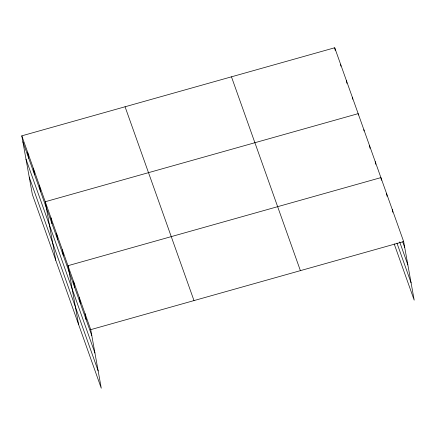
<?xml version="1.0" encoding="UTF-8"?>
<svg xmlns="http://www.w3.org/2000/svg" width="436" height="436" viewBox="0 0 436 436"><rect width="100%" height="100%" fill="white"/><g stroke="black" fill="none" stroke-linecap="round" stroke-linejoin="round"><path stroke-width="0.65" d="M21.8 135.836L90.732 329.649L101.272 388.242L32.34 194.423L21.8 135.836L334.728 47.758L403.66 241.577L414.2 300.164L394.182 243.882M90.732 329.649L403.66 241.577M402.69 241.817L404.739 247.577M399.67 241.904L407.862 264.93M396.973 243.157L411.077 282.811M231.462 76.823L300.393 270.642M125.067 106.771L193.998 300.584M22.879 141.836L91.811 335.649M26.002 159.189L94.934 353.007M29.217 177.071L98.149 370.883M392.286 209.596L392.765 212.261M386.596 193.606L387.075 196.271M381.391 180.281L380.911 177.615L67.983 265.693L78.524 324.28M375.222 161.625L375.707 164.296M369.537 145.635L370.017 148.305M363.853 129.645L364.093 130.98M358.403 114.99L358.163 113.654L45.235 201.732L55.781 260.325M352.304 97.184L352.664 99.185M346.446 80.709L346.925 83.374M340.587 64.234L340.947 66.234M334.728 47.758L335.208 50.429M85.042 313.658L86.121 319.659M79.357 297.668L80.437 303.669M73.668 281.678L74.752 287.684M62.299 249.703L63.378 255.703M56.609 233.712L57.688 239.713M50.925 217.722L52.004 223.723M39.376 185.256L40.455 191.257M33.518 168.781L34.597 174.787M27.659 152.311L28.738 158.312"/></g></svg>
